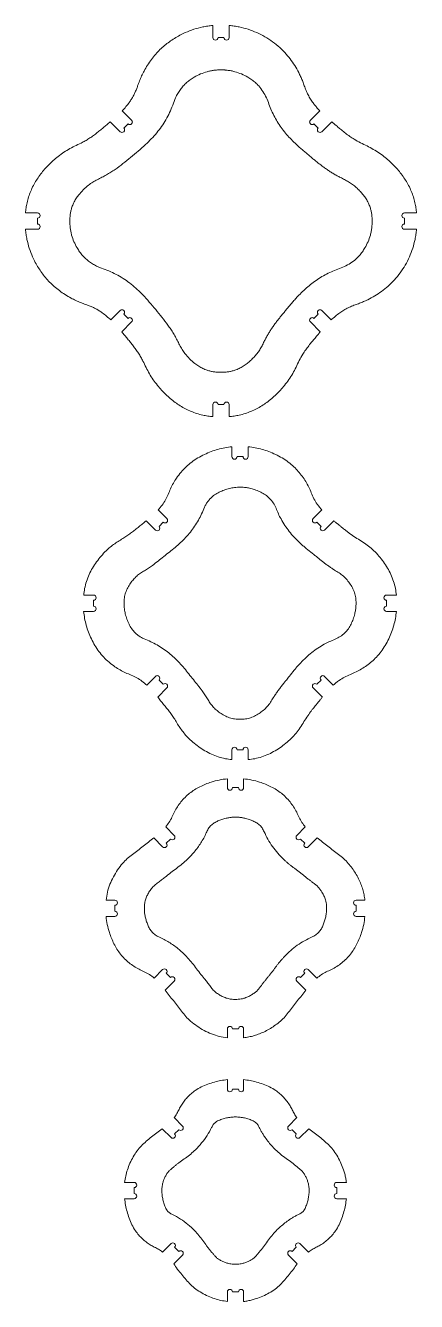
# Model space of a CAD drawing. Header units: millimetres. Extents: x -1072 to 1309, y -2665 to 2883.
# Drawn here: x 341 to 799, y -1382 to 112 of the extents above; entities that cross this region are included whole.
import ezdxf

# ---------------------------------------------------------------- set-up
doc = ezdxf.new("R2010")
doc.units = ezdxf.units.MM

msp = doc.modelspace()

# ---------------------------------------------------------------- linework, layer by layer
at = {"color": 7, "linetype": 'Continuous', "lineweight": 15}
for p, q in [((560.229, 111.768), (560.229, 97.686)), ((579.229, 97.686), (579.229, 111.768)), ((566.229, 97.686), (573.229, 97.686)), ((465.072, 0.913), (454.018, 11.967)), ((685.439, 11.967), (674.385, 0.913)), ((440.041, -0.925), (451.637, -12.522)), ((455.88, -8.279), (460.83, -3.329)), ((678.627, -3.329), (683.577, -8.279)), ((687.82, -12.522), (699.417, -0.925)), ((354.864, -107.678), (340.791, -107.678)), ((354.864, -120.678), (354.864, -113.678)), ((798.666, -107.678), (784.593, -107.678)), ((784.593, -113.678), (784.593, -120.678)), ((340.782, -126.678), (354.864, -126.678)), ((784.593, -126.678), (798.675, -126.678)), ((451.637, -221.834), (440.585, -232.887)), ((698.872, -232.886), (687.82, -221.834)), ((453.475, -246.866), (465.072, -235.269)), ((460.83, -231.027), (455.88, -226.077)), ((674.385, -235.269), (685.982, -246.867)), ((683.577, -226.077), (678.627, -231.027)), ((560.229, -332.042), (560.229, -346.116)), ((573.229, -332.042), (566.229, -332.042)), ((579.229, -346.115), (579.229, -332.042)), ((582.516, -381.384), (582.516, -392.939)), ((601.516, -392.939), (601.516, -381.384)), ((588.516, -392.939), (595.516, -392.939)), ((506.344, -465.412), (496.205, -455.274)), ((687.827, -455.274), (677.688, -465.412)), ((482.17, -468.108), (492.909, -478.847)), ((497.152, -474.605), (502.101, -469.655)), ((681.931, -469.655), (686.881, -474.605)), ((691.123, -478.847), (701.862, -468.109)), ((420.435, -555.02), (408.895, -555.02)), ((420.435, -568.02), (420.435, -561.02)), ((775.138, -555.02), (763.597, -555.02)), ((763.597, -561.02), (763.597, -568.02)), ((408.881, -574.02), (420.435, -574.02)), ((763.597, -574.02), (775.152, -574.02)), ((492.909, -650.192), (482.772, -660.329)), ((502.101, -659.384), (497.152, -654.434)), ((686.881, -654.434), (681.931, -659.384)), ((701.261, -660.329), (691.123, -650.192)), ((495.605, -674.366), (506.344, -663.627)), ((677.688, -663.627), (688.427, -674.365)), ((582.516, -736.1), (582.516, -747.641)), ((595.516, -736.1), (588.516, -736.1)), ((601.516, -747.641), (601.516, -736.1)), ((577.186, -770.026), (577.186, -780.434)), ((596.186, -780.434), (596.186, -770.026)), ((583.186, -780.434), (590.186, -780.434)), ((514.829, -836.344), (504.944, -826.459)), ((668.428, -826.459), (658.543, -836.344)), ((490.966, -839.351), (501.394, -849.779)), ((505.637, -845.536), (510.586, -840.587)), ((662.786, -840.587), (667.736, -845.536)), ((671.978, -849.779), (682.407, -839.351)), ((445.484, -912.136), (435.102, -912.136)), ((445.484, -925.136), (445.484, -918.136)), ((738.271, -912.136), (727.889, -912.136)), ((727.889, -918.136), (727.889, -925.136)), ((435.076, -931.136), (445.484, -931.136)), ((727.889, -931.136), (738.297, -931.136)), ((501.394, -993.493), (491.51, -1003.378)), ((510.586, -1002.686), (505.637, -997.736)), ((667.736, -997.736), (662.786, -1002.686)), ((681.863, -1003.378), (671.978, -993.493)), ((504.401, -1017.357), (514.829, -1006.928)), ((658.543, -1006.928), (668.971, -1017.357)), ((577.186, -1062.839), (577.186, -1073.221)), ((590.186, -1062.839), (583.186, -1062.839)), ((596.186, -1073.221), (596.186, -1062.839)), ((577.186, -1122.238), (577.186, -1133.45)), ((583.186, -1133.45), (590.186, -1133.45)), ((596.186, -1133.45), (596.186, -1122.238)), ((500.915, -1179.766), (511.194, -1190.045)), ((524.629, -1176.61), (514.755, -1166.736)), ((658.617, -1166.736), (648.744, -1176.61)), ((662.179, -1190.045), (672.457, -1179.766)), ((515.436, -1185.802), (520.386, -1180.853)), ((652.986, -1180.853), (657.936, -1185.802)), ((468.034, -1242.602), (456.855, -1242.602)), ((468.034, -1255.602), (468.034, -1248.602)), ((716.517, -1242.602), (705.338, -1242.602)), ((705.338, -1248.602), (705.338, -1255.602)), ((456.822, -1261.602), (468.034, -1261.602)), ((705.338, -1261.602), (716.551, -1261.602)), ((511.194, -1314.16), (501.321, -1324.033)), ((672.052, -1324.033), (662.179, -1314.16)), ((514.35, -1337.873), (524.629, -1327.595)), ((520.386, -1323.352), (515.436, -1318.402)), ((648.744, -1327.595), (659.022, -1337.873)), ((657.936, -1318.402), (652.986, -1323.352)), ((577.186, -1370.754), (577.186, -1381.933)), ((590.186, -1370.754), (583.186, -1370.754)), ((596.186, -1381.933), (596.186, -1370.754))]:
    msp.add_line(p, q, dxfattribs=at)
for centre, start, end in [((563.229, 97.686), 180, 0), ((576.229, 97.686), 180, 0), ((462.951, -1.208), 225, 45), ((676.506, -1.208), 135, 315), ((453.759, -10.4), 225, 45), ((685.699, -10.4), 135, 315), ((354.864, -110.678), 270, 90), ((784.593, -110.678), 90, 270), ((354.864, -123.678), 270, 90), ((784.593, -123.678), 90, 270), ((453.759, -223.956), 315, 135), ((685.699, -223.956), 45, 225), ((462.951, -233.148), 315, 135), ((676.506, -233.148), 45, 225), ((563.229, -332.042), 360, 180), ((576.229, -332.042), 0, 180), ((585.516, -392.939), 180, 0), ((598.516, -392.939), 180, 0), ((495.03, -476.726), 225, 45), ((504.223, -467.534), 225, 45), ((679.81, -467.534), 135, 315), ((689.002, -476.726), 135, 315), ((420.435, -558.02), 270, 90), ((763.597, -558.02), 90, 270), ((420.435, -571.02), 270, 90), ((763.597, -571.02), 90, 270), ((495.03, -652.313), 315, 135), ((689.002, -652.313), 45, 225), ((504.223, -661.505), 315, 135), ((679.81, -661.505), 45, 225), ((585.516, -736.1), 0, 180), ((598.516, -736.1), 0, 180), ((580.186, -780.434), 180, 0), ((593.186, -780.434), 180, 0), ((512.708, -838.465), 225, 45), ((660.665, -838.465), 135, 315), ((503.515, -847.658), 225, 45), ((669.857, -847.658), 135, 315), ((445.484, -915.136), 270, 90), ((445.484, -928.136), 270, 90), ((727.889, -915.136), 90, 270), ((727.889, -928.136), 90, 270), ((503.515, -995.615), 315, 135), ((669.857, -995.615), 45, 225), ((512.708, -1004.807), 315, 135), ((660.665, -1004.807), 45, 225), ((580.186, -1062.839), 360, 180), ((593.186, -1062.839), 0, 180), ((580.186, -1133.45), 180, 0), ((593.186, -1133.45), 180, 0), ((522.508, -1178.731), 225, 45), ((650.865, -1178.731), 135, 315), ((513.315, -1187.924), 225, 45), ((660.057, -1187.924), 135, 315), ((468.034, -1245.602), 270, 90), ((705.338, -1245.602), 90, 270), ((468.034, -1258.602), 270, 90), ((705.338, -1258.602), 90, 270), ((513.315, -1316.281), 315, 135), ((660.057, -1316.281), 45, 225), ((522.508, -1325.473), 315, 135), ((650.865, -1325.473), 45, 225), ((580.186, -1370.754), 0, 180), ((593.186, -1370.754), 0, 180)]:
    msp.add_arc(centre, 3, start, end, dxfattribs=at)
for points, knots in [([(560.229, 111.768), (558.224, 111.57), (554.233, 111.175), (546.745, 109.858), (537.857, 107.519), (528.908, 104.08), (521.38, 100.399), (515.16, 96.802), (509.19, 92.801), (503.52, 88.398), (498.212, 83.553), (493.086, 78.122), (488.198, 72.086), (483.624, 65.458), (480.374, 59.907), (478.165, 55.652), (476.795, 52.811), (475.511, 49.938), (474.315, 47.028), (473.188, 44.075), (471.989, 40.725), (470.633, 37.014), (468.945, 33.049), (467.026, 29.206), (464.854, 25.502), (462.019, 21.313), (458.447, 16.745), (455.49, 13.556), (454.018, 11.967)], [0, 0, 0, 0, 0.03915308, 0.07794519, 0.14771042, 0.2175021, 0.26395721, 0.31053035, 0.35709385, 0.40358831, 0.44996662, 0.49668897, 0.54868176, 0.60082432, 0.65312097, 0.67361473, 0.69403984, 0.71443526, 0.73478064, 0.75522056, 0.77587597, 0.80397047, 0.83202463, 0.85960723, 0.88742718, 0.91545751, 0.957911, 1, 1, 1, 1]), ([(685.439, 11.967), (684.443, 13.031), (682.433, 15.178), (679.633, 18.508), (677.286, 21.581), (675.39, 24.33), (673.846, 26.781), (672.42, 29.281), (671.107, 31.845), (669.904, 34.466), (668.797, 37.143), (667.786, 39.821), (666.868, 42.423), (665.946, 44.928), (665.001, 47.373), (663.995, 49.81), (662.927, 52.226), (660.821, 56.684), (657.379, 63.028), (652.147, 70.949), (645.96, 78.698), (638.726, 86.108), (630.331, 92.885), (621.273, 98.736), (611.671, 103.65), (601.6, 107.519), (592.709, 109.859), (585.22, 111.175), (581.23, 111.57), (579.229, 111.768)], [0, 0, 0, 0, 0.02833475, 0.05717464, 0.08455861, 0.10349225, 0.12209406, 0.1408588, 0.15944224, 0.17808359, 0.19693492, 0.21574276, 0.23375129, 0.25057804, 0.26764105, 0.28471821, 0.30185023, 0.31899441, 0.38057804, 0.44199475, 0.50334952, 0.57314702, 0.64291265, 0.71268689, 0.78248131, 0.85227834, 0.92204967, 0.96090877, 1, 1, 1, 1]), ([(569.729, 59.83), (568.357, 59.812), (565.612, 59.776), (561.513, 59.36), (557.446, 58.71), (552.104, 57.443), (545.602, 55.194), (539.049, 51.88), (533.662, 48.435), (529.359, 45.013), (525.51, 41.114), (522.064, 36.815), (519.071, 32.209), (515.88, 26.171), (513.22, 18.492), (509.61, 9.804), (505.273, 1.463), (500.203, -6.449), (494.476, -13.915), (488.197, -20.941), (481.004, -28.058), (472.81, -35.225), (463.901, -42.591), (454.986, -49.961), (447.259, -55.746), (440.727, -60.057), (435.593, -63.115), (430.268, -65.981), (424.858, -68.653), (419.504, -71.525), (413.954, -75.404), (408.388, -80.461), (403.473, -85.933), (399.749, -91.165), (397.067, -95.965), (395.172, -100.612), (393.932, -105.009), (393.186, -109.061), (392.772, -113.161), (392.739, -115.905), (392.722, -117.277)], [0, 0, 0, 0, 0.01562364, 0.031251548, 0.04687946, 0.062507907, 0.093746822, 0.124985763, 0.145925166, 0.166493912, 0.187478665, 0.208197863, 0.22913956, 0.249974555, 0.285809616, 0.321517221, 0.357093492, 0.392731496, 0.428418159, 0.464162987, 0.499986156, 0.54361079, 0.588108723, 0.631672757, 0.675356711, 0.697969324, 0.720801721, 0.743393882, 0.766834748, 0.789537711, 0.812526415, 0.84376119, 0.875001923, 0.896124426, 0.916789679, 0.937497862, 0.953126067, 0.968750428, 0.984375436, 1, 1, 1, 1]), ([(746.735, -117.277), (746.718, -115.905), (746.685, -113.161), (746.271, -109.061), (745.525, -105.009), (744.285, -100.612), (742.39, -95.965), (739.707, -91.166), (736.534, -86.702), (732.942, -82.521), (729.079, -78.619), (725.595, -75.601), (722.641, -73.421), (720.36, -71.894), (718.03, -70.491), (715.669, -69.232), (713.222, -67.992), (710.188, -66.465), (706.594, -64.598), (702.569, -62.353), (698.647, -59.982), (694.802, -57.471), (691.066, -54.854), (687.36, -52.101), (683.709, -49.259), (680.698, -46.831), (678.31, -44.873), (676.546, -43.414), (674.74, -41.912), (672.953, -40.419), (671.125, -38.892), (669.304, -37.37), (667.451, -35.833), (665.579, -34.256), (663.669, -32.612), (661.748, -30.921), (659.859, -29.218), (656.616, -26.215), (652.107, -21.79), (646.544, -15.716), (641.37, -9.305), (636.665, -2.542), (632.497, 4.566), (628.893, 11.976), (625.865, 19.63), (623.075, 27.386), (619.035, 34.596), (614.599, 40.457), (610.098, 45.013), (605.794, 48.436), (600.408, 51.88), (593.855, 55.193), (587.197, 57.499), (581.532, 58.815), (578.009, 59.338), (575.518, 59.587), (574.056, 59.706), (572.607, 59.793), (571.16, 59.846), (570.207, 59.835), (569.729, 59.83)], [0, 0, 0, 0, 0.015624, 0.03124839, 0.04687226, 0.06249977, 0.0832066, 0.10387254, 0.12498985, 0.14548291, 0.16659271, 0.18748552, 0.19790593, 0.20839118, 0.21874263, 0.22887227, 0.23885574, 0.2499972, 0.26755343, 0.2849889, 0.30247445, 0.31974945, 0.3372838, 0.35442529, 0.37233093, 0.38998678, 0.39847675, 0.40750111, 0.41606597, 0.42522929, 0.43403088, 0.44319107, 0.45225715, 0.46145597, 0.47107471, 0.48095686, 0.49061221, 0.50004229, 0.53129487, 0.56254986, 0.59380485, 0.62506107, 0.6563103, 0.68755972, 0.71881154, 0.75005727, 0.78129163, 0.81252492, 0.83350954, 0.85408078, 0.87501553, 0.90625311, 0.9374906, 0.95500275, 0.9724441, 0.97801304, 0.98350839, 0.98915158, 0.99454688, 1, 1, 1, 1]), ([(440.041, -0.925), (438.667, -2.087), (435.946, -4.388), (431.876, -7.814), (427.803, -11.178), (423.672, -14.469), (419.444, -17.642), (415.089, -20.627), (410.58, -23.352), (404.989, -26.288), (398.362, -29.352), (390.993, -33.25), (384.006, -37.723), (377.642, -42.487), (371.938, -47.476), (366.792, -52.486), (361.95, -57.808), (357.485, -63.425), (353.438, -69.362), (349.874, -75.588), (346.842, -82.087), (344.373, -88.837), (342.61, -95.403), (341.406, -101.7), (340.996, -105.69), (340.791, -107.678)], [0, 0, 0, 0, 0.0354576, 0.07021514, 0.10483155, 0.13955786, 0.17428255, 0.20897359, 0.24355811, 0.27801909, 0.33335514, 0.38742103, 0.4421439, 0.49665985, 0.54391962, 0.59137068, 0.63810948, 0.68559981, 0.73265717, 0.7795563, 0.82681491, 0.87380517, 0.92100245, 0.96063214, 1, 1, 1, 1]), ([(798.666, -107.678), (798.461, -105.69), (798.051, -101.7), (796.847, -95.403), (795.084, -88.837), (792.615, -82.087), (789.583, -75.588), (786.019, -69.361), (781.972, -63.425), (777.507, -57.807), (772.664, -52.485), (767.518, -47.475), (761.778, -42.454), (755.334, -37.638), (748.222, -33.103), (740.708, -29.165), (733.033, -25.623), (726.255, -21.875), (720.509, -18.015), (715.576, -14.317), (711.662, -11.177), (708.702, -8.739), (706.612, -6.996), (704.931, -5.582), (703.658, -4.509), (702.815, -3.797), (701.865, -2.994), (700.87, -2.153), (700.012, -1.427), (699.564, -1.049), (699.417, -0.925)], [0, 0, 0, 0, 0.03937237, 0.07900269, 0.12619427, 0.17318701, 0.22045058, 0.26734763, 0.31440575, 0.36190013, 0.40864298, 0.45610697, 0.50335255, 0.55882857, 0.61447435, 0.66937479, 0.7258414, 0.78103942, 0.82177003, 0.86214893, 0.90250269, 0.92064755, 0.9377097, 0.95612137, 0.96393995, 0.97052337, 0.97785274, 0.98846242, 0.99619836, 1, 1, 1, 1]), ([(392.722, -117.277), (392.741, -118.649), (392.777, -121.391), (393.192, -125.488), (393.841, -129.553), (395.107, -134.892), (397.356, -141.39), (400.667, -147.94), (404.11, -153.323), (407.53, -157.625), (411.427, -161.472), (415.723, -164.915), (420.327, -167.906), (426.363, -171.095), (434.038, -173.753), (442.721, -177.359), (451.056, -181.694), (458.964, -186.76), (466.426, -192.484), (473.448, -198.76), (480.561, -205.949), (487.722, -214.139), (495.083, -223.045), (502.448, -231.955), (508.229, -239.677), (512.538, -246.206), (515.594, -251.336), (518.46, -256.658), (521.131, -262.064), (524.003, -267.415), (527.879, -272.961), (532.934, -278.524), (538.402, -283.437), (543.632, -287.158), (548.429, -289.839), (553.073, -291.734), (557.467, -292.973), (561.517, -293.719), (565.615, -294.132), (568.357, -294.165), (569.729, -294.182)], [0, 0, 0, 0, 0.0156239, 0.03125159, 0.04687916, 0.06250805, 0.09374667, 0.12498576, 0.14592477, 0.16649404, 0.18747856, 0.2081983, 0.22913935, 0.2499746, 0.28581973, 0.32151704, 0.35709366, 0.39273162, 0.42841828, 0.46416283, 0.49998589, 0.54361289, 0.58811236, 0.63167327, 0.67535689, 0.69796904, 0.72080114, 0.74339288, 0.76683414, 0.78953782, 0.81252583, 0.84376104, 0.87500186, 0.89612411, 0.91678959, 0.93749745, 0.95312577, 0.96875039, 0.98437514, 1, 1, 1, 1]), ([(569.729, -294.182), (571.1, -294.165), (573.843, -294.132), (577.94, -293.719), (581.99, -292.973), (586.384, -291.734), (591.028, -289.84), (595.825, -287.158), (600.286, -283.986), (604.484, -280.379), (608.383, -276.517), (611.396, -273.032), (613.559, -270.101), (615.085, -267.821), (616.488, -265.493), (617.748, -263.134), (618.987, -260.688), (620.513, -257.656), (622.38, -254.064), (624.624, -250.043), (626.994, -246.123), (629.504, -242.28), (632.119, -238.546), (634.871, -234.842), (637.711, -231.193), (640.137, -228.183), (642.093, -225.797), (643.552, -224.034), (645.053, -222.229), (646.545, -220.442), (648.07, -218.615), (649.591, -216.796), (651.126, -214.943), (652.703, -213.072), (654.345, -211.163), (656.035, -209.242), (657.738, -207.354), (660.738, -204.113), (665.161, -199.605), (671.231, -194.045), (677.638, -188.875), (684.398, -184.172), (691.501, -180.007), (698.908, -176.406), (706.558, -173.38), (714.31, -170.594), (721.516, -166.556), (727.374, -162.123), (731.927, -157.624), (735.348, -153.323), (738.79, -147.939), (742.101, -141.39), (744.405, -134.736), (745.721, -129.074), (746.243, -125.553), (746.492, -123.064), (746.611, -121.602), (746.697, -120.154), (746.75, -118.708), (746.74, -117.756), (746.735, -117.277)], [0, 0, 0, 0, 0.01562384, 0.03124801, 0.04687214, 0.06249964, 0.08320615, 0.10387193, 0.12498961, 0.14548272, 0.16688886, 0.18748537, 0.19790572, 0.20839078, 0.21874253, 0.22887254, 0.23885887, 0.24999756, 0.26755329, 0.28498883, 0.30247383, 0.31974923, 0.33728313, 0.35442431, 0.3723306, 0.38998631, 0.39847544, 0.40749989, 0.41606359, 0.42522905, 0.43403095, 0.44318719, 0.45225373, 0.46145343, 0.4710742, 0.48095625, 0.49061171, 0.50004175, 0.53129451, 0.56254959, 0.5938046, 0.6250605, 0.65631012, 0.68755952, 0.7188111, 0.75005713, 0.78129149, 0.81252424, 0.83350927, 0.85408068, 0.87501503, 0.90625297, 0.93749045, 0.95500224, 0.97244339, 0.97801279, 0.98350808, 0.98915085, 0.9945465, 1, 1, 1, 1]), ([(340.782, -126.678), (340.981, -128.683), (341.376, -132.673), (342.692, -140.162), (345.031, -149.05), (348.47, -157.998), (352.151, -165.527), (355.748, -171.747), (359.749, -177.717), (364.151, -183.387), (368.996, -188.695), (374.428, -193.822), (380.464, -198.71), (387.092, -203.284), (392.642, -206.533), (396.898, -208.742), (399.739, -210.112), (402.612, -211.395), (405.522, -212.591), (408.475, -213.717), (411.826, -214.916), (415.537, -216.271), (419.502, -217.959), (423.345, -219.878), (427.05, -222.049), (431.239, -224.884), (435.807, -228.457), (438.997, -231.414), (440.585, -232.887)], [0, 0, 0, 0, 0.03915168, 0.07794401, 0.14770862, 0.21749949, 0.26395397, 0.31052674, 0.35708873, 0.40358268, 0.44996091, 0.49668261, 0.54867516, 0.60081783, 0.65311324, 0.67360704, 0.69403189, 0.71442608, 0.73477202, 0.75521155, 0.77586734, 0.80396055, 0.83201493, 0.85959749, 0.88741721, 0.91544628, 0.95790521, 1, 1, 1, 1]), ([(698.872, -232.886), (700.46, -231.414), (703.65, -228.457), (707.849, -225.174), (711.236, -222.836), (713.686, -221.292), (716.187, -219.867), (718.751, -218.554), (721.372, -217.351), (724.049, -216.244), (726.727, -215.234), (729.329, -214.317), (731.834, -213.395), (734.28, -212.45), (736.717, -211.444), (739.133, -210.376), (743.591, -208.271), (749.935, -204.829), (757.856, -199.598), (765.606, -193.411), (773.016, -186.177), (779.793, -177.781), (785.644, -168.723), (790.557, -159.121), (794.425, -149.05), (796.766, -140.158), (798.082, -132.67), (798.477, -128.679), (798.675, -126.678)], [0, 0, 0, 0, 0.04208753, 0.08455896, 0.10349272, 0.12209298, 0.14085822, 0.15944226, 0.17808295, 0.19693433, 0.21574417, 0.23373937, 0.25057818, 0.26764129, 0.2847178, 0.30184983, 0.31899329, 0.38057724, 0.44199458, 0.50334972, 0.57314695, 0.64291243, 0.71268685, 0.78248099, 0.85227864, 0.92205005, 0.960909, 1, 1, 1, 1]), ([(453.475, -246.866), (454.637, -248.24), (456.937, -250.962), (460.363, -255.032), (463.726, -259.105), (467.017, -263.236), (470.189, -267.464), (473.174, -271.819), (475.9, -276.327), (478.837, -281.918), (481.902, -288.544), (485.801, -295.913), (490.274, -302.9), (495.038, -309.264), (500.028, -314.967), (505.037, -320.113), (510.359, -324.955), (515.976, -329.421), (521.912, -333.468), (528.139, -337.032), (534.638, -340.064), (541.388, -342.533), (547.953, -344.297), (554.251, -345.5), (558.24, -345.911), (560.229, -346.116)], [0, 0, 0, 0, 0.035459604, 0.070211853, 0.10482793, 0.139553734, 0.174277828, 0.208969648, 0.243554118, 0.278014864, 0.333350654, 0.387415151, 0.442138929, 0.496653532, 0.543914797, 0.591365775, 0.638104978, 0.685596128, 0.732653749, 0.779553437, 0.826813168, 0.873803423, 0.92100158, 0.960630884, 1, 1, 1, 1]), ([(579.229, -346.115), (581.217, -345.911), (585.207, -345.501), (591.504, -344.297), (598.069, -342.533), (604.82, -340.064), (611.319, -337.032), (617.545, -333.468), (623.481, -329.42), (629.099, -324.955), (634.421, -320.112), (639.431, -314.966), (644.452, -309.226), (649.269, -302.782), (653.803, -295.671), (657.742, -288.158), (661.286, -280.484), (665.035, -273.706), (668.895, -267.961), (672.592, -263.027), (675.732, -259.113), (678.169, -256.153), (679.912, -254.064), (681.325, -252.382), (682.398, -251.109), (683.109, -250.267), (683.911, -249.317), (684.753, -248.322), (685.478, -247.463), (685.857, -247.015), (685.982, -246.867)], [0, 0, 0, 0, 0.03937353, 0.07900438, 0.12619682, 0.17319029, 0.22045427, 0.26735227, 0.31440998, 0.36190579, 0.40864905, 0.4561124, 0.50336064, 0.55883469, 0.61447963, 0.66937903, 0.72584293, 0.78104006, 0.82177129, 0.86214855, 0.90249989, 0.92064283, 0.93770485, 0.95611367, 0.96393513, 0.97050036, 0.97783721, 0.98843656, 0.99618329, 1, 1, 1, 1]), ([(582.516, -381.384), (579.76, -381.711), (574.24, -382.366), (566.113, -384.302), (558.081, -386.922), (550.226, -390.295), (542.608, -394.371), (535.391, -399.134), (528.795, -404.731), (522.847, -411.008), (517.885, -417.505), (513.831, -424.016), (510.527, -430.442), (507.906, -437.169), (504.809, -443.696), (500.908, -449.787), (497.782, -453.434), (496.205, -455.274)], [0, 0, 0, 0, 0.0693095, 0.13881557, 0.20832949, 0.28022967, 0.35211348, 0.42398504, 0.49588426, 0.56778435, 0.63968474, 0.69976198, 0.75926981, 0.81991434, 0.88007647, 0.93951246, 1, 1, 1, 1]), ([(687.827, -455.274), (686.868, -454.177), (684.947, -451.985), (681.734, -447.673), (678.373, -442.182), (675.467, -435.37), (672.614, -428.538), (669.065, -422.058), (664.973, -415.881), (660.343, -410.095), (654.922, -404.463), (648.641, -399.134), (641.424, -394.37), (633.806, -390.294), (625.952, -386.922), (617.919, -384.302), (609.793, -382.365), (604.272, -381.711), (601.516, -381.384)], [0, 0, 0, 0, 0.0363904, 0.0728072, 0.13426641, 0.19669228, 0.25761078, 0.31922397, 0.38094252, 0.44256142, 0.50413183, 0.57603209, 0.64790222, 0.71978136, 0.79167642, 0.86118936, 0.9306976, 1, 1, 1, 1]), ([(592.016, -428.676), (590.965, -428.693), (588.863, -428.727), (585.721, -429.023), (582.599, -429.483), (578.486, -430.363), (573.447, -431.899), (567.666, -434.432), (562.134, -437.498), (557.835, -441.155), (554.633, -444.882), (552.254, -448.363), (549.689, -453.375), (547.177, -459.928), (543.304, -467.407), (538.901, -474.54), (533.901, -481.267), (528.379, -487.62), (522.406, -493.589), (516.039, -499.267), (509.321, -504.535), (502.642, -509.874), (496.078, -515.208), (490.168, -519.727), (484.868, -523.425), (480.214, -526.446), (475.457, -529.31), (470.941, -532.596), (467.12, -536.626), (463.542, -541.192), (460.299, -546.305), (458.2, -551.151), (457.082, -555.208), (456.525, -558.315), (456.217, -561.457), (456.188, -563.56), (456.174, -564.611)], [0, 0, 0, 0, 0.01562414, 0.03125251, 0.04688082, 0.06250951, 0.09375382, 0.12499944, 0.15623469, 0.187449, 0.20829151, 0.22915586, 0.24997359, 0.29183879, 0.33338017, 0.37497879, 0.41635367, 0.45784993, 0.50001531, 0.54181853, 0.58460397, 0.62691043, 0.66895996, 0.71034843, 0.73748911, 0.76502841, 0.79281217, 0.82006236, 0.84773858, 0.87503546, 0.90627108, 0.93749605, 0.95312072, 0.96874926, 0.98437474, 1, 1, 1, 1]), ([(727.859, -564.611), (727.844, -563.56), (727.816, -561.457), (727.508, -558.315), (726.95, -555.208), (725.832, -551.152), (723.735, -546.304), (720.343, -540.972), (716.444, -536.013), (711.933, -531.555), (706.612, -528.137), (701.898, -525.22), (697.927, -522.568), (694.635, -520.246), (691.445, -517.875), (688.266, -515.412), (685.273, -513.028), (682.079, -510.446), (678.807, -507.798), (675.27, -504.976), (671.731, -502.24), (668.263, -499.401), (664.9, -496.502), (660.548, -492.526), (655.359, -487.318), (649.596, -480.616), (644.416, -473.496), (640.229, -466.478), (636.81, -459.709), (634.264, -453.254), (631.121, -447.026), (626.886, -441.752), (621.9, -437.497), (616.366, -434.431), (610.585, -431.9), (605.747, -430.423), (602.05, -429.613), (599.569, -429.191), (597.052, -428.902), (594.536, -428.701), (592.846, -428.684), (592.016, -428.676)], [0, 0, 0, 0, 0.01562626, 0.03125209, 0.04688174, 0.06250684, 0.09373303, 0.12496983, 0.15621819, 0.18744398, 0.21868164, 0.24993975, 0.26993533, 0.2896519, 0.30984545, 0.3290228, 0.34943746, 0.36674519, 0.39008959, 0.41203096, 0.43401653, 0.45659777, 0.47865999, 0.50001854, 0.54423643, 0.58787726, 0.63132607, 0.67498128, 0.70925588, 0.74393051, 0.77815471, 0.81253615, 0.84375419, 0.87499115, 0.90623744, 0.93748319, 0.94999057, 0.96249577, 0.97488654, 0.9876619, 1, 1, 1, 1]), ([(482.17, -468.108), (480.756, -469.23), (477.901, -471.494), (473.627, -474.974), (469.338, -478.453), (465.032, -481.843), (460.661, -485.051), (455.847, -488.213), (450.595, -491.315), (445.162, -494.776), (440.05, -498.685), (434.69, -503.451), (429.322, -509.257), (423.944, -516.016), (419.188, -523.232), (415.18, -530.894), (412.062, -538.956), (409.912, -547.036), (409.221, -552.455), (408.895, -555.02)], [0, 0, 0, 0, 0.04585426, 0.09261638, 0.14004724, 0.18618367, 0.23186446, 0.27778244, 0.33248438, 0.38685611, 0.44137048, 0.49582061, 0.56891089, 0.64201041, 0.71510382, 0.78819469, 0.86128157, 0.93436855, 1, 1, 1, 1]), ([(775.138, -555.02), (774.811, -552.455), (774.121, -547.036), (771.97, -538.955), (768.852, -530.894), (764.844, -523.232), (760.089, -516.016), (754.711, -509.256), (748.942, -503.022), (742.656, -497.542), (735.958, -492.784), (728.887, -488.681), (723.437, -485.102), (719.538, -482.225), (716.999, -480.269), (714.54, -478.318), (711.915, -476.199), (709.393, -474.149), (706.799, -472.045), (704.392, -470.108), (702.701, -468.772), (701.862, -468.109)], [0, 0, 0, 0, 0.06563424, 0.13872247, 0.21181229, 0.28490514, 0.35800054, 0.43110188, 0.50419848, 0.57352321, 0.64265622, 0.71261067, 0.78120581, 0.80819947, 0.83573426, 0.86265451, 0.88795248, 0.92147764, 0.94524053, 0.97282083, 1, 1, 1, 1]), ([(456.174, -564.611), (456.191, -565.661), (456.225, -567.762), (456.52, -570.902), (456.98, -574.022), (457.86, -578.132), (459.395, -583.168), (461.925, -588.945), (464.989, -594.473), (468.644, -598.77), (472.368, -601.969), (475.847, -604.346), (480.856, -606.909), (487.406, -609.419), (494.88, -613.29), (502.008, -617.688), (508.73, -622.685), (515.079, -628.203), (521.044, -634.172), (526.718, -640.537), (531.983, -647.252), (537.318, -653.928), (542.647, -660.487), (547.162, -666.391), (550.857, -671.687), (553.876, -676.338), (556.739, -681.09), (560.024, -685.603), (564.05, -689.421), (568.614, -692.997), (573.723, -696.237), (578.566, -698.335), (582.62, -699.453), (585.725, -700.01), (588.865, -700.318), (590.966, -700.347), (592.016, -700.361)], [0, 0, 0, 0, 0.015624691, 0.031252908, 0.046881114, 0.06250996, 0.093754169, 0.124998768, 0.156234744, 0.187448488, 0.208290903, 0.229155283, 0.249972551, 0.29184548, 0.333389642, 0.37498157, 0.416356732, 0.45785261, 0.500017737, 0.541821028, 0.584627169, 0.626946998, 0.668964012, 0.710350523, 0.737490289, 0.765029206, 0.792812841, 0.820063305, 0.847739502, 0.875036342, 0.906271456, 0.937496569, 0.953120946, 0.968749411, 0.984374782, 1, 1, 1, 1]), ([(592.016, -700.361), (593.067, -700.347), (595.168, -700.318), (598.308, -700.01), (601.412, -699.453), (605.466, -698.335), (610.31, -696.239), (615.638, -692.85), (620.594, -688.953), (625.048, -684.446), (628.466, -679.13), (631.499, -674.229), (634.405, -669.898), (637.116, -666.108), (639.956, -662.358), (642.727, -658.848), (645.716, -655.143), (648.626, -651.551), (651.612, -647.808), (654.344, -644.27), (657.181, -640.805), (660.078, -637.444), (664.051, -633.095), (669.255, -627.909), (675.953, -622.15), (683.068, -616.973), (690.082, -612.789), (696.846, -609.374), (703.297, -606.829), (709.522, -603.69), (714.792, -599.458), (719.044, -594.475), (722.107, -588.944), (724.637, -583.168), (726.113, -578.333), (726.922, -574.638), (727.344, -572.159), (727.633, -569.643), (727.834, -567.129), (727.851, -565.44), (727.859, -564.611)], [0, 0, 0, 0, 0.01562679, 0.03125323, 0.04687922, 0.06250518, 0.09372789, 0.12496522, 0.15621245, 0.18743848, 0.21867662, 0.24993472, 0.27325779, 0.29624775, 0.31925731, 0.34324238, 0.36278603, 0.39008364, 0.41202847, 0.43401885, 0.45659379, 0.47865604, 0.50001533, 0.54423314, 0.58787423, 0.63132347, 0.67497932, 0.7092542, 0.74392869, 0.77815299, 0.81253516, 0.84375259, 0.8749903, 0.90623692, 0.93748259, 0.94999, 0.96249524, 0.97488665, 0.98766179, 1, 1, 1, 1]), ([(408.881, -574.02), (409.208, -576.776), (409.862, -582.296), (411.798, -590.423), (414.419, -598.455), (417.791, -606.31), (421.867, -613.928), (426.63, -621.145), (432.227, -627.742), (438.504, -633.69), (445.001, -638.651), (451.513, -642.705), (457.939, -646.008), (464.667, -648.629), (471.193, -651.725), (477.285, -655.626), (480.932, -658.752), (482.772, -660.329)], [0, 0, 0, 0, 0.06930868, 0.13881383, 0.20832739, 0.28022737, 0.35211, 0.42398112, 0.49588039, 0.56778047, 0.63968034, 0.69975762, 0.75926705, 0.8199123, 0.88007567, 0.93951166, 1, 1, 1, 1]), ([(701.261, -660.329), (702.357, -659.369), (704.55, -657.449), (708.862, -654.236), (714.354, -650.875), (721.166, -647.97), (727.998, -645.117), (734.478, -641.569), (740.655, -637.477), (746.442, -632.847), (752.074, -627.426), (757.403, -621.144), (762.166, -613.928), (766.242, -606.31), (769.614, -598.455), (772.234, -590.423), (774.17, -582.296), (774.825, -576.776), (775.152, -574.02)], [0, 0, 0, 0, 0.0363941, 0.07281509, 0.13427328, 0.19670186, 0.2576164, 0.31922879, 0.38094779, 0.44256541, 0.50413588, 0.57603538, 0.64790446, 0.71978371, 0.79167853, 0.86119106, 0.93069834, 1, 1, 1, 1]), ([(495.605, -674.366), (496.726, -675.78), (498.991, -678.636), (502.47, -682.91), (505.948, -687.199), (509.338, -691.505), (512.546, -695.876), (515.709, -700.69), (518.811, -705.941), (522.273, -711.374), (526.182, -716.486), (530.948, -721.844), (536.754, -727.213), (543.513, -732.591), (550.729, -737.347), (558.39, -741.355), (566.452, -744.473), (574.533, -746.624), (579.952, -747.315), (582.516, -747.641)], [0, 0, 0, 0, 0.04585306, 0.09262182, 0.14004752, 0.18618291, 0.23186227, 0.27778015, 0.33248152, 0.38685285, 0.44136629, 0.4958165, 0.56890637, 0.64200685, 0.7151003, 0.78819243, 0.86128038, 0.93436695, 1, 1, 1, 1]), ([(601.516, -747.641), (604.08, -747.315), (609.5, -746.624), (617.58, -744.473), (625.642, -741.355), (633.304, -737.347), (640.52, -732.591), (647.279, -727.213), (653.513, -721.445), (658.994, -715.158), (663.752, -708.461), (667.857, -701.391), (671.435, -695.941), (674.312, -692.042), (676.268, -689.503), (678.219, -687.045), (680.337, -684.421), (682.387, -681.899), (684.49, -679.305), (686.429, -676.896), (687.764, -675.205), (688.427, -674.365)], [0, 0, 0, 0, 0.06563487, 0.13872472, 0.21181433, 0.2849076, 0.35800449, 0.43110541, 0.50420381, 0.57352729, 0.64265912, 0.71261299, 0.78120791, 0.80820149, 0.83573661, 0.86265495, 0.88793964, 0.9214323, 0.94524087, 0.97282178, 1, 1, 1, 1]), ([(577.186, -770.026), (574.015, -770.445), (567.66, -771.285), (559.145, -773.606), (551.619, -776.328), (545.065, -779.282), (538.751, -782.731), (532.889, -786.913), (527.522, -791.708), (522.769, -796.987), (518.658, -802.649), (515.153, -808.601), (512.418, -814.93), (509.165, -821.024), (506.347, -824.652), (504.944, -826.459)], [0, 0, 0, 0, 0.099091925, 0.198622865, 0.272883938, 0.347130095, 0.421365456, 0.495626122, 0.569887208, 0.644149515, 0.715438159, 0.786576683, 0.85780527, 0.929158506, 1, 1, 1, 1]), ([(668.429, -826.459), (667.064, -824.704), (664.328, -821.186), (661.118, -815.29), (658.412, -808.985), (654.884, -802.888), (650.668, -797.059), (645.851, -791.709), (640.484, -786.913), (634.622, -782.731), (628.308, -779.282), (621.753, -776.328), (614.227, -773.606), (605.713, -771.285), (599.357, -770.445), (596.186, -770.026)], [0, 0, 0, 0, 0.06884642, 0.1380074, 0.20735636, 0.28157523, 0.35585102, 0.43011138, 0.50437234, 0.57863431, 0.65286835, 0.72711652, 0.80137863, 0.90090702, 1, 1, 1, 1]), ([(586.686, -814.939), (586.233, -814.941), (585.304, -814.945), (583.911, -815.02), (582.517, -815.123), (580.148, -815.364), (576.62, -815.948), (571.994, -817.144), (567.332, -818.861), (562.787, -820.879), (559.374, -823.287), (557.067, -825.666), (555.533, -827.623), (554.21, -829.731), (552.555, -833.231), (550.347, -837.988), (547.072, -843.751), (543.438, -849.275), (539.425, -854.528), (535.066, -859.52), (530.001, -864.636), (524.184, -869.821), (517.58, -874.906), (510.808, -879.846), (505.162, -884.527), (500.268, -888.408), (496.128, -891.605), (491.868, -894.628), (488.124, -898.416), (485.376, -902.773), (482.934, -907.204), (481.45, -911.085), (480.646, -914.299), (480.246, -916.752), (480.023, -919.227), (480.001, -920.883), (479.99, -921.711)], [0, 0, 0, 0, 0.00854954, 0.01754199, 0.02633557, 0.03493719, 0.0625077, 0.09375541, 0.12500436, 0.1562503, 0.18743867, 0.20306851, 0.21869741, 0.23432323, 0.24994925, 0.29172604, 0.33334784, 0.37496672, 0.41648651, 0.45806177, 0.50002103, 0.55234275, 0.6050667, 0.65733773, 0.71058309, 0.74349616, 0.77527587, 0.8093452, 0.84203166, 0.8750136, 0.90625741, 0.93749429, 0.95311844, 0.96874745, 0.98437345, 1, 1, 1, 1]), ([(693.382, -921.711), (693.362, -920.6), (693.322, -918.39), (692.903, -915.099), (692.023, -911.34), (690.433, -907.207), (688.208, -903.122), (685.882, -899.503), (683.416, -896.381), (680.299, -893.832), (677.11, -891.472), (674.028, -889.123), (671.081, -886.808), (668.16, -884.46), (665.26, -882.107), (662.34, -879.769), (659.438, -877.509), (656.485, -875.38), (653.647, -873.269), (650.892, -871.106), (648.187, -868.869), (645.558, -866.568), (641.431, -862.744), (636.032, -857.138), (629.876, -849.331), (624.478, -840.957), (620.999, -833.453), (617.981, -827.538), (614.666, -823.774), (610.59, -820.878), (606.04, -818.861), (601.379, -817.144), (597.624, -816.173), (594.907, -815.651), (593.272, -815.394), (591.641, -815.195), (589.995, -815.055), (588.343, -814.951), (587.234, -814.943), (586.686, -814.939)], [0, 0, 0, 0, 0.02096407, 0.04172786, 0.06250216, 0.09374076, 0.12498876, 0.15018136, 0.17499471, 0.19969475, 0.22589067, 0.24997468, 0.2728447, 0.29666163, 0.32074218, 0.3433748, 0.36729294, 0.39019541, 0.41210141, 0.43408107, 0.45634039, 0.47837184, 0.50005405, 0.56257279, 0.62509475, 0.68759382, 0.75009646, 0.78131216, 0.81252748, 0.84372682, 0.87497558, 0.90622759, 0.93747854, 0.94805535, 0.95847207, 0.96874017, 0.97906868, 0.98965483, 1, 1, 1, 1]), ([(490.966, -839.351), (488.868, -840.906), (484.664, -844.023), (478.565, -848.972), (472.446, -853.92), (466.087, -858.514), (459.911, -863.359), (453.989, -869.375), (448.587, -876.61), (443.57, -884.782), (439.514, -893.477), (436.511, -902.623), (435.571, -908.966), (435.102, -912.136)], [0, 0, 0, 0, 0.08243222, 0.16523286, 0.24798833, 0.33083569, 0.41296842, 0.4955215, 0.59654385, 0.69741611, 0.7978301, 0.89894464, 1, 1, 1, 1]), ([(738.271, -912.136), (737.984, -910.021), (737.412, -905.789), (735.844, -899.566), (733.678, -893.255), (730.833, -886.928), (727.322, -880.653), (723.362, -874.654), (718.816, -868.798), (713.459, -863.356), (707.277, -858.508), (700.916, -853.912), (694.794, -848.962), (688.701, -844.017), (684.5, -840.903), (682.407, -839.351)], [0, 0, 0, 0, 0.0673571, 0.13471477, 0.20222031, 0.2778043, 0.35339041, 0.42898116, 0.50455296, 0.5871489, 0.66927651, 0.75226087, 0.8349316, 0.91774134, 1, 1, 1, 1]), ([(479.99, -921.711), (479.992, -922.163), (479.996, -923.092), (480.07, -924.484), (480.174, -925.877), (480.414, -928.245), (480.997, -931.77), (482.193, -936.393), (483.909, -941.052), (485.925, -945.594), (488.331, -949.003), (490.708, -951.309), (492.665, -952.842), (494.772, -954.164), (498.268, -955.817), (503.022, -958.024), (508.782, -961.296), (514.302, -964.927), (519.551, -968.937), (524.54, -973.293), (529.652, -978.355), (534.833, -984.168), (539.915, -990.768), (544.85, -997.536), (549.528, -1003.178), (553.405, -1008.069), (556.601, -1012.205), (559.622, -1016.462), (563.408, -1020.203), (567.762, -1022.949), (572.19, -1025.389), (576.068, -1026.873), (579.28, -1027.676), (581.731, -1028.076), (584.205, -1028.298), (585.859, -1028.32), (586.686, -1028.331)], [0, 0, 0, 0, 0.00854955, 0.01754152, 0.02633603, 0.03493689, 0.0625075, 0.09375548, 0.12500353, 0.15625058, 0.18743894, 0.20306859, 0.21869746, 0.23432286, 0.24994945, 0.29172504, 0.33334702, 0.37496638, 0.41648601, 0.45806221, 0.50002066, 0.55234312, 0.60506588, 0.65733801, 0.71058568, 0.74349828, 0.77527117, 0.80934569, 0.84203285, 0.8750142, 0.90625812, 0.93749417, 0.95311927, 0.96874814, 0.98437375, 1, 1, 1, 1]), ([(586.686, -1028.331), (587.796, -1028.311), (590.005, -1028.272), (593.293, -1027.852), (597.05, -1026.973), (601.179, -1025.384), (605.252, -1023.166), (608.869, -1020.841), (611.992, -1018.38), (614.546, -1015.257), (616.904, -1012.07), (619.252, -1008.992), (621.565, -1006.046), (623.911, -1003.128), (626.264, -1000.23), (628.599, -997.312), (630.857, -994.412), (632.984, -991.461), (635.093, -988.625), (637.255, -985.87), (639.49, -983.168), (641.789, -980.539), (645.61, -976.416), (651.213, -971.02), (659.014, -964.869), (667.383, -959.475), (674.881, -955.999), (680.793, -952.983), (684.554, -949.671), (687.448, -945.598), (689.463, -941.051), (691.18, -936.393), (692.15, -932.641), (692.671, -929.926), (692.928, -928.291), (693.127, -926.662), (693.268, -925.018), (693.371, -923.366), (693.378, -922.258), (693.382, -921.711)], [0, 0, 0, 0, 0.02096301, 0.04172703, 0.06250225, 0.09374046, 0.12498862, 0.14998654, 0.17499395, 0.19969458, 0.22589674, 0.24997425, 0.27284274, 0.29666127, 0.32073691, 0.34337452, 0.36729155, 0.39018099, 0.41210118, 0.43408139, 0.45634095, 0.47837148, 0.50005462, 0.56257316, 0.62509481, 0.68759469, 0.75009722, 0.78131243, 0.81252693, 0.84372775, 0.87497599, 0.90622833, 0.93747935, 0.94805653, 0.95847302, 0.9687408, 0.97906908, 0.98965582, 1, 1, 1, 1]), ([(435.076, -931.136), (435.495, -934.307), (436.335, -940.663), (438.656, -949.177), (441.378, -956.703), (444.331, -963.258), (447.781, -969.572), (451.962, -975.434), (456.758, -980.801), (462.037, -985.554), (467.699, -989.665), (473.652, -993.17), (479.98, -995.903), (486.075, -999.157), (489.703, -1001.974), (491.51, -1003.378)], [0, 0, 0, 0, 0.099093741, 0.198623553, 0.272882441, 0.34713024, 0.421362721, 0.4956245, 0.56988498, 0.644145857, 0.715436637, 0.786575915, 0.857805151, 0.929157096, 1, 1, 1, 1]), ([(681.863, -1003.378), (683.618, -1002.013), (687.136, -999.277), (693.031, -996.067), (699.338, -993.362), (705.434, -989.834), (711.264, -985.618), (716.614, -980.801), (721.41, -975.434), (725.592, -969.572), (729.041, -963.258), (731.994, -956.703), (734.716, -949.177), (737.037, -940.663), (737.877, -934.307), (738.297, -931.136)], [0, 0, 0, 0, 0.06884712, 0.1380085, 0.20735813, 0.28157733, 0.35585179, 0.43011256, 0.50437292, 0.5786353, 0.65286767, 0.72711535, 0.80137644, 0.90090641, 1, 1, 1, 1]), ([(504.401, -1017.357), (505.956, -1019.454), (509.072, -1023.659), (514.021, -1029.758), (518.969, -1035.877), (523.564, -1042.236), (528.409, -1048.411), (534.425, -1054.333), (541.66, -1059.734), (549.832, -1064.751), (558.527, -1068.809), (567.672, -1071.812), (574.016, -1072.751), (577.186, -1073.221)], [0, 0, 0, 0, 0.08243373, 0.16523228, 0.24798901, 0.33083562, 0.41296708, 0.49552044, 0.59654336, 0.69741553, 0.7978303, 0.89894555, 1, 1, 1, 1]), ([(596.186, -1073.221), (598.302, -1072.934), (602.533, -1072.362), (608.757, -1070.794), (615.068, -1068.628), (621.395, -1065.782), (627.669, -1062.271), (633.668, -1058.312), (639.525, -1053.765), (644.966, -1048.409), (649.815, -1042.227), (654.412, -1035.866), (659.362, -1029.745), (664.306, -1023.651), (667.42, -1019.45), (668.971, -1017.357)], [0, 0, 0, 0, 0.067357545, 0.134715166, 0.202220181, 0.277805481, 0.35339248, 0.428983522, 0.504554822, 0.587151091, 0.669278261, 0.752262658, 0.83493272, 0.917741799, 1, 1, 1, 1]), ([(577.186, -1122.238), (574.661, -1122.563), (569.603, -1123.215), (561.949, -1125.031), (554.274, -1127.518), (546.616, -1130.671), (540.03, -1134.485), (534.569, -1138.708), (530.22, -1142.893), (526.447, -1147.367), (523.214, -1152.035), (520.513, -1157.023), (518.046, -1162.13), (515.85, -1165.204), (514.755, -1166.736)], [0, 0, 0, 0, 0.094490732, 0.189226225, 0.291498417, 0.393840341, 0.496148542, 0.572905728, 0.649661223, 0.719766612, 0.789900514, 0.860002731, 0.930236292, 1, 1, 1, 1]), ([(658.617, -1166.736), (657.591, -1165.304), (655.527, -1162.423), (653.143, -1157.675), (650.569, -1152.688), (647.262, -1147.785), (643.281, -1143.016), (638.802, -1138.708), (633.342, -1134.485), (626.758, -1130.672), (619.1, -1127.519), (611.423, -1125.031), (603.77, -1123.215), (598.712, -1122.563), (596.186, -1122.238)], [0, 0, 0, 0, 0.06531543, 0.13135364, 0.19686754, 0.27359598, 0.3503444, 0.42710143, 0.50386026, 0.60611238, 0.70848765, 0.8107698, 0.90551307, 1, 1, 1, 1]), ([(500.915, -1179.766), (498.751, -1181.255), (494.44, -1184.22), (488.314, -1189.222), (482.301, -1194.334), (476.354, -1199.566), (471.121, -1205.638), (466.789, -1212.584), (463.06, -1219.972), (460.105, -1227.494), (457.955, -1235.033), (457.222, -1240.08), (456.855, -1242.602)], [0, 0, 0, 0, 0.099060567, 0.197339507, 0.298185975, 0.396958164, 0.495867732, 0.599343692, 0.705027273, 0.807754456, 0.9039163, 1, 1, 1, 1]), ([(586.686, -1165.907), (585.786, -1165.924), (583.995, -1165.958), (581.311, -1166.201), (578.649, -1166.586), (576.003, -1167.115), (573.392, -1167.779), (570.811, -1168.573), (568.282, -1169.512), (565.776, -1170.507), (563.072, -1172.127), (561.023, -1174.266), (559.62, -1176.567), (557.506, -1181.031), (553.59, -1187.839), (547.215, -1196.544), (540.632, -1203.643), (534.212, -1209.413), (528.301, -1214.105), (523.09, -1217.494), (519.242, -1220.425), (516.482, -1222.695), (513.73, -1225.034), (511.001, -1227.4), (508.706, -1229.379), (506.999, -1231.234), (505.923, -1232.972), (504.974, -1234.754), (503.769, -1237.163), (502.459, -1240.25), (501.404, -1243.689), (500.819, -1246.773), (500.534, -1249.455), (500.505, -1251.253), (500.491, -1252.155)], [0, 0, 0, 0, 0.0208998, 0.04155388, 0.06250888, 0.08330309, 0.10416798, 0.12503021, 0.14594242, 0.16679482, 0.18751035, 0.21868562, 0.23430614, 0.2499348, 0.33328958, 0.41613385, 0.4999135, 0.55746722, 0.61640689, 0.67487629, 0.70161698, 0.72866311, 0.75780444, 0.78545526, 0.81249834, 0.82811741, 0.8437436, 0.85977338, 0.87500114, 0.90625048, 0.93749503, 0.95828334, 0.9790467, 1, 1, 1, 1]), ([(672.881, -1252.155), (672.867, -1251.252), (672.839, -1249.455), (672.554, -1246.773), (671.968, -1243.689), (670.914, -1240.249), (669.603, -1237.162), (668.398, -1234.753), (667.449, -1232.972), (666.373, -1231.235), (664.542, -1229.247), (661.979, -1227.062), (657.904, -1223.543), (652.765, -1219.176), (645.958, -1214.74), (639.571, -1209.779), (633.85, -1204.657), (628.853, -1199.473), (624.493, -1194.266), (621.077, -1189.528), (618.447, -1185.387), (616.445, -1181.921), (614.598, -1178.38), (612.834, -1174.743), (610.298, -1172.129), (607.596, -1170.506), (605.09, -1169.511), (602.56, -1168.572), (599.98, -1167.78), (597.369, -1167.115), (594.723, -1166.585), (592.061, -1166.201), (589.377, -1165.958), (587.587, -1165.924), (586.686, -1165.907)], [0, 0, 0, 0, 0.02095598, 0.04171848, 0.062504, 0.09374711, 0.12499499, 0.14024102, 0.15625106, 0.17186627, 0.18748217, 0.2187359, 0.24999296, 0.31250076, 0.3750069, 0.43833638, 0.50004106, 0.55308203, 0.6053315, 0.65754929, 0.68851348, 0.71918435, 0.75039241, 0.7813204, 0.81249426, 0.83320629, 0.85409562, 0.87497298, 0.89583952, 0.91669987, 0.9374922, 0.95844897, 0.97910117, 1, 1, 1, 1]), ([(716.517, -1242.602), (716.29, -1240.92), (715.835, -1237.555), (714.706, -1232.578), (712.968, -1226.706), (710.314, -1219.986), (706.59, -1212.598), (702.261, -1205.649), (697.02, -1199.567), (691.066, -1194.329), (685.05, -1189.215), (678.922, -1184.212), (674.618, -1181.253), (672.457, -1179.766)], [0, 0, 0, 0, 0.06403819, 0.12805396, 0.19228776, 0.29497517, 0.40013628, 0.5041665, 0.60305464, 0.70176394, 0.80301351, 0.90108005, 1, 1, 1, 1]), ([(500.491, -1252.155), (500.508, -1253.056), (500.542, -1254.845), (500.785, -1257.527), (501.169, -1260.188), (501.698, -1262.832), (502.362, -1265.442), (503.155, -1268.02), (504.093, -1270.549), (505.088, -1273.052), (506.708, -1275.756), (508.845, -1277.803), (511.145, -1279.205), (515.607, -1281.317), (522.41, -1285.231), (531.11, -1291.602), (538.203, -1298.18), (543.969, -1304.596), (548.659, -1310.502), (552.045, -1315.711), (554.975, -1319.558), (557.245, -1322.318), (559.582, -1325.069), (561.947, -1327.795), (563.923, -1330.087), (565.778, -1331.792), (567.514, -1332.868), (569.295, -1333.817), (571.702, -1335.02), (574.788, -1336.33), (578.225, -1337.384), (581.307, -1337.97), (583.987, -1338.255), (585.784, -1338.283), (586.686, -1338.297)], [0, 0, 0, 0, 0.02090349, 0.04155647, 0.06251033, 0.08330617, 0.10416963, 0.12503193, 0.14591701, 0.16681077, 0.18751365, 0.21868865, 0.23430837, 0.24993761, 0.33329217, 0.41613323, 0.49991693, 0.55744359, 0.61639865, 0.67486723, 0.70162462, 0.72866929, 0.75784945, 0.78546491, 0.81249727, 0.82811519, 0.84374182, 0.8597502, 0.87500059, 0.90624936, 0.93749423, 0.95828252, 0.97904577, 1, 1, 1, 1]), ([(586.686, -1338.297), (587.589, -1338.283), (589.385, -1338.254), (592.066, -1337.97), (595.148, -1337.384), (598.585, -1336.33), (601.67, -1335.02), (604.078, -1333.817), (605.858, -1332.868), (607.594, -1331.793), (609.581, -1329.963), (611.765, -1327.402), (615.282, -1323.33), (619.646, -1318.193), (624.078, -1311.39), (629.036, -1305.007), (634.155, -1299.289), (639.336, -1294.295), (644.539, -1289.938), (649.274, -1286.524), (653.413, -1283.896), (656.877, -1281.895), (660.416, -1280.05), (664.051, -1278.288), (666.663, -1275.753), (668.285, -1273.052), (669.28, -1270.548), (670.218, -1268.02), (671.01, -1265.442), (671.674, -1262.832), (672.203, -1260.187), (672.587, -1257.527), (672.831, -1254.845), (672.864, -1253.055), (672.881, -1252.155)], [0, 0, 0, 0, 0.02095702, 0.04172024, 0.06250361, 0.09374705, 0.12499512, 0.1402415, 0.15625158, 0.17186675, 0.18748327, 0.21873598, 0.24999317, 0.31250057, 0.37500842, 0.43833664, 0.50004096, 0.55308212, 0.60533119, 0.65754902, 0.68851369, 0.71918534, 0.75039204, 0.78131999, 0.81249357, 0.83320591, 0.85409532, 0.87497188, 0.89583879, 0.91669951, 0.93749259, 0.95844914, 0.97910118, 1, 1, 1, 1]), ([(456.822, -1261.602), (457.147, -1264.128), (457.798, -1269.186), (459.615, -1276.839), (462.102, -1284.515), (465.255, -1292.173), (469.068, -1298.758), (473.292, -1304.22), (477.476, -1308.569), (481.951, -1312.342), (486.619, -1315.574), (491.607, -1318.275), (496.714, -1320.742), (499.789, -1322.938), (501.321, -1324.033)], [0, 0, 0, 0, 0.0944891, 0.18922442, 0.29149783, 0.39383978, 0.49614651, 0.57290473, 0.64966111, 0.71976542, 0.78990078, 0.86000402, 0.93023807, 1, 1, 1, 1]), ([(672.052, -1324.033), (673.484, -1323.007), (676.365, -1320.943), (681.113, -1318.559), (686.1, -1315.985), (691.004, -1312.678), (695.772, -1308.698), (700.081, -1304.219), (704.304, -1298.759), (708.116, -1292.174), (711.27, -1284.516), (713.757, -1276.839), (715.574, -1269.186), (716.225, -1264.128), (716.551, -1261.602)], [0, 0, 0, 0, 0.065314805, 0.131354038, 0.196867656, 0.273597915, 0.350344415, 0.42710229, 0.503861801, 0.606114166, 0.708488566, 0.81076857, 0.905513334, 1, 1, 1, 1]), ([(514.35, -1337.873), (515.838, -1340.037), (518.803, -1344.349), (523.806, -1350.475), (528.917, -1356.488), (534.149, -1362.434), (540.222, -1367.667), (547.168, -1371.999), (554.556, -1375.728), (562.078, -1378.683), (569.617, -1380.833), (574.664, -1381.567), (577.186, -1381.933)], [0, 0, 0, 0, 0.09905965, 0.19734432, 0.29818341, 0.39695644, 0.49586627, 0.59934487, 0.70502789, 0.80775573, 0.90391768, 1, 1, 1, 1]), ([(596.186, -1381.933), (597.869, -1381.706), (601.234, -1381.252), (606.21, -1380.122), (612.082, -1378.384), (618.802, -1375.73), (626.191, -1372.006), (633.139, -1367.677), (639.222, -1362.436), (644.46, -1356.482), (649.574, -1350.467), (654.577, -1344.338), (657.536, -1340.034), (659.022, -1337.873)], [0, 0, 0, 0, 0.06403791, 0.12805282, 0.19228844, 0.29497492, 0.40013527, 0.50416667, 0.6030549, 0.70177019, 0.80300877, 0.90107993, 1, 1, 1, 1])]:
    msp.add_open_spline(points, degree=3, knots=knots, dxfattribs=at)

doc.saveas('drawing.dxf')
